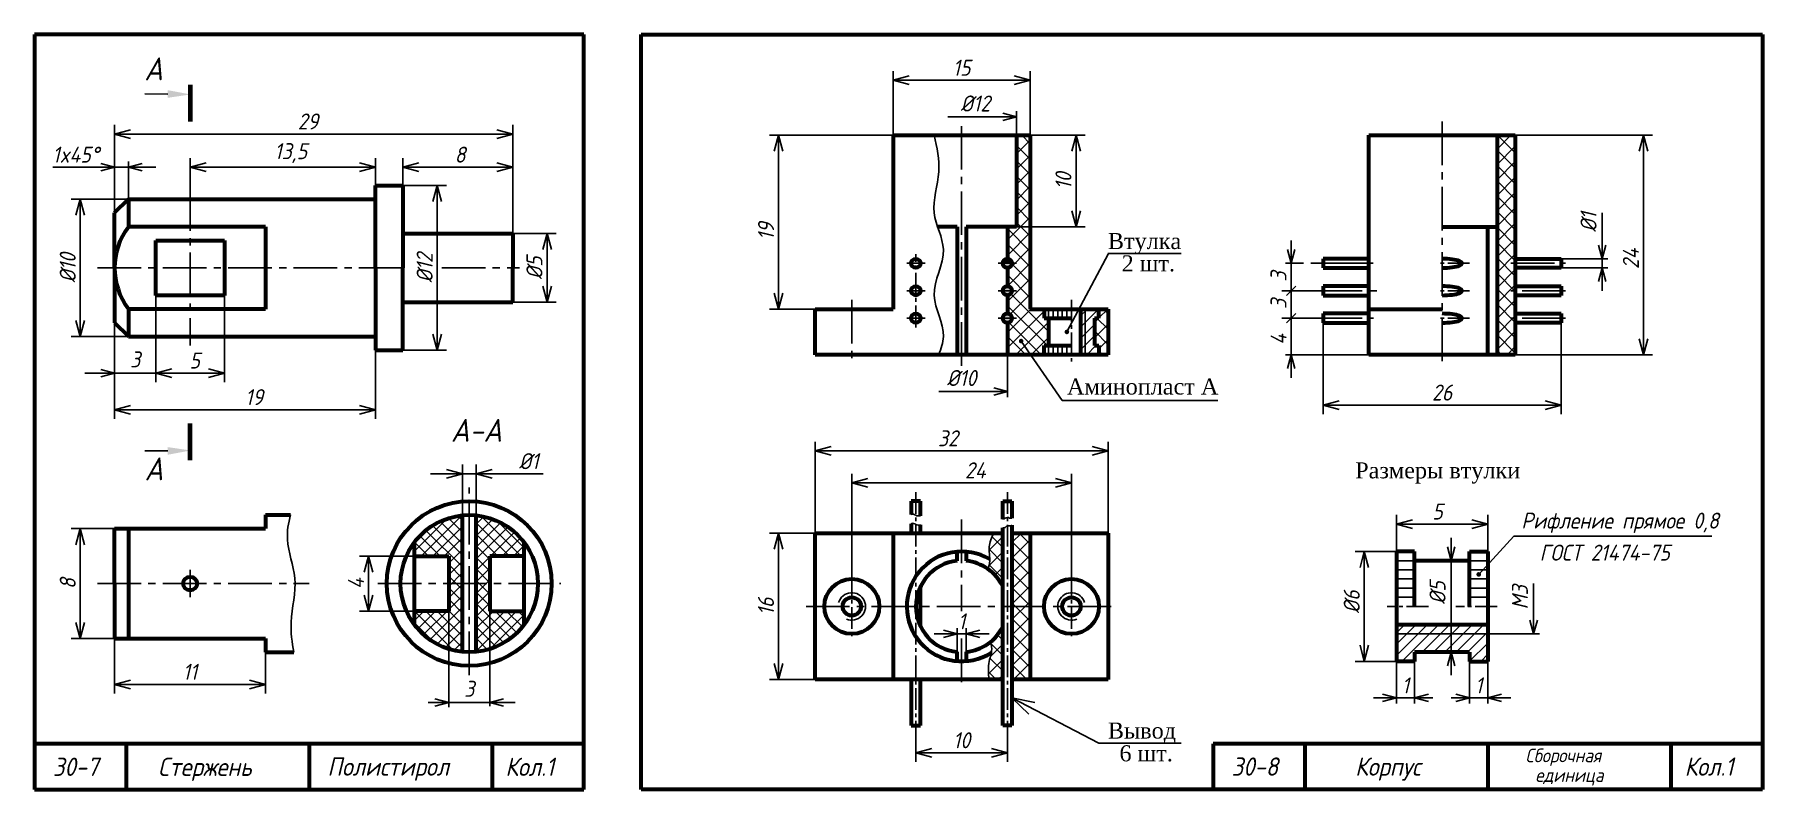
# Model space of a CAD drawing. Header units: millimetres. Extents: x -255 to 513, y 132 to 472.
# Drawn here: x 135 to 512.6, y 307 to 472 of the extents above; entities that cross this region are included whole.
import ezdxf

# ---------------------------------------------------------------- set-up
doc = ezdxf.new("R2010")
doc.units = ezdxf.units.MM
doc.header["$LTSCALE"] = 0.5
doc.linetypes.add('CENTER2', pattern=[28.575, 19.05, -3.175, 3.175, -3.175])
doc.layers.get('Defpoints').update_dxf_attribs({"color": 5})
doc.styles.get("Standard").update_dxf_attribs({"font": 'isocpeui.ttf', "width": 0.9})
doc.styles.add('стиль1', font='TIMES.TTF')
doc.dimstyles.new('Standart 1', dxfattribs={"dimtxt": 3.5, "dimasz": 3.5, "dimexe": 2, "dimexo": 0, "dimgap": 1, "dimtad": 1, "dimtoh": 1, "dimdec": 0, "dimtxsty": 'Standard', "dimblk": 'OPEN30', "dimcen": 2.5, "dimadec": 0, "dimazin": 0, "dimtfac": 1, "dimtdec": 0, "dimtmove": 0, "dimatfit": 3, "dimldrblk": 'DOTSMALL', "dimfxl": 0, "dimarcsym": 0})
pattern_1 = [(45, (237.6025, 287), (-1.234785, 1.234785), [])]

# ---------------------------------------------------------------- blocks, each defined once
blk = doc.blocks.new('_Open30')
at = {"color": 0, "linetype": 'ByBlock', "lineweight": -2}
for p, q in [((-1, 0.27), (0, 0)), ((0, 0), (-1, -0.27)), ((0, 0), (-1, 0))]:
    blk.add_line(p, q, dxfattribs=at)
blk = doc.blocks.new('*D63')
at = {"color": 0, "lineweight": -2}
for p, q in [((432.6, 359), (423.6, 359)), ((425.6, 355.5), (425.6, 338.5)), ((432.6, 335), (423.6, 335))]:
    blk.add_line(p, q, dxfattribs=at)
at = {"layer": 'Defpoints', "color": 0}
for p in [(432.6, 359), (425.6, 335), (432.6, 335)]:
    blk.add_point(p, dxfattribs=at)
at = {"color": 0, "lineweight": -2, "xscale": 3.5, "yscale": 3.5, "zscale": 3.5}
for p, rotation in [((425.6, 359), 90), ((425.6, 335), 270)]:
    blk.add_blockref('_Open30', p, dxfattribs=dict(at, rotation=rotation))
at = {"color": 0, "lineweight": -3, "insert": (422.85, 348), "char_height": 3.5, "attachment_point": 5, "rotation": 90}
blk.add_mtext('%%c6', dxfattribs=at)
blk = doc.blocks.new('_DotSmall')
at = {"color": 0, "linetype": 'ByBlock', "const_width": 0.5}
blk.add_lwpolyline([(-0.0625, 0, 1), (0.0625, 0, 1)], format="xyb", close=True, dxfattribs=at)
blk = doc.blocks.new('*D64')
at = {"color": 0, "lineweight": -2}
for p, q in [((432.6, 359), (432.6, 367)), ((452.6, 359), (452.6, 367)), ((436.1, 365), (449.1, 365))]:
    blk.add_line(p, q, dxfattribs=at)
at = {"layer": 'Defpoints', "color": 0}
for p in [(452.6, 365), (432.6, 359), (452.6, 359)]:
    blk.add_point(p, dxfattribs=at)
at = {"color": 0, "lineweight": -2, "xscale": 3.5, "yscale": 3.5, "zscale": 3.5, "rotation": 180}
blk.add_blockref('_Open30', (432.6, 365), dxfattribs=at)
at = {"color": 0, "lineweight": -2, "xscale": 3.5, "yscale": 3.5, "zscale": 3.5}
blk.add_blockref('_Open30', (452.6, 365), dxfattribs=at)
at = {"color": 0, "lineweight": -3, "insert": (441.6, 367.75), "char_height": 3.5, "attachment_point": 5}
blk.add_mtext('5', dxfattribs=at)
blk = doc.blocks.new('*D65')
at = {"color": 0, "lineweight": -2}
for p, q in [((327.6, 319), (327.6, 313)), ((347.6, 319), (347.6, 313)), ((331.1, 315), (344.1, 315))]:
    blk.add_line(p, q, dxfattribs=at)
at = {"layer": 'Defpoints', "color": 0}
for p in [(327.6, 319), (347.6, 319), (347.6, 315)]:
    blk.add_point(p, dxfattribs=at)
at = {"color": 0, "lineweight": -2, "xscale": 3.5, "yscale": 3.5, "zscale": 3.5, "rotation": 180}
blk.add_blockref('_Open30', (327.6, 315), dxfattribs=at)
at = {"color": 0, "lineweight": -2, "xscale": 3.5, "yscale": 3.5, "zscale": 3.5}
blk.add_blockref('_Open30', (347.6, 315), dxfattribs=at)
at = {"color": 0, "lineweight": -3, "insert": (337.6, 317.75), "char_height": 3.5, "attachment_point": 5}
blk.add_mtext('10', dxfattribs=at)
blk = doc.blocks.new('*D66')
at = {"color": 0, "lineweight": -2}
for p, q in [((305.6, 363), (295.6, 363)), ((297.6, 334.5), (297.6, 359.5)), ((305.6, 331), (295.6, 331))]:
    blk.add_line(p, q, dxfattribs=at)
at = {"layer": 'Defpoints', "color": 0}
for p in [(297.6, 363), (305.6, 363), (305.6, 331)]:
    blk.add_point(p, dxfattribs=at)
at = {"color": 0, "lineweight": -2, "xscale": 3.5, "yscale": 3.5, "zscale": 3.5}
for p, rotation in [((297.6, 363), 90), ((297.6, 331), 270)]:
    blk.add_blockref('_Open30', p, dxfattribs=dict(at, rotation=rotation))
at = {"color": 0, "lineweight": -3, "insert": (294.85, 347), "char_height": 3.5, "attachment_point": 5, "rotation": 90}
blk.add_mtext('16', dxfattribs=at)
blk = doc.blocks.new('*D67')
at = {"color": 0, "lineweight": -2}
for p, q in [((305.6, 363), (305.6, 383)), ((369.6, 363), (369.6, 383)), ((309.1, 381), (366.1, 381))]:
    blk.add_line(p, q, dxfattribs=at)
at = {"layer": 'Defpoints', "color": 0}
for p in [(369.6, 381), (305.6, 363), (369.6, 363)]:
    blk.add_point(p, dxfattribs=at)
at = {"color": 0, "lineweight": -2, "xscale": 3.5, "yscale": 3.5, "zscale": 3.5, "rotation": 180}
blk.add_blockref('_Open30', (305.6, 381), dxfattribs=at)
at = {"color": 0, "lineweight": -2, "xscale": 3.5, "yscale": 3.5, "zscale": 3.5}
blk.add_blockref('_Open30', (369.6, 381), dxfattribs=at)
at = {"color": 0, "lineweight": -3, "insert": (334.6, 383.75), "char_height": 3.5, "attachment_point": 5}
blk.add_mtext('32', dxfattribs=at)
blk = doc.blocks.new('*D68')
at = {"color": 0, "lineweight": -2}
for p, q in [((313.6, 354), (313.6, 376)), ((317.1, 374), (358.1, 374)), ((361.6, 354), (361.6, 376))]:
    blk.add_line(p, q, dxfattribs=at)
at = {"layer": 'Defpoints', "color": 0}
for p in [(361.6, 374), (313.6, 354), (361.6, 354)]:
    blk.add_point(p, dxfattribs=at)
at = {"color": 0, "lineweight": -2, "xscale": 3.5, "yscale": 3.5, "zscale": 3.5, "rotation": 180}
blk.add_blockref('_Open30', (313.6, 374), dxfattribs=at)
at = {"color": 0, "lineweight": -2, "xscale": 3.5, "yscale": 3.5, "zscale": 3.5}
blk.add_blockref('_Open30', (361.6, 374), dxfattribs=at)
at = {"color": 0, "lineweight": -3, "insert": (340.6, 376.75), "char_height": 3.5, "attachment_point": 5}
blk.add_mtext('24', dxfattribs=at)
blk = doc.blocks.new('*D69')
at = {"color": 0, "lineweight": -2}
for p, q in [((322.6, 450), (322.6, 464)), ((326.1, 462), (349.1, 462)), ((352.6, 450), (352.6, 464))]:
    blk.add_line(p, q, dxfattribs=at)
at = {"layer": 'Defpoints', "color": 0}
for p in [(352.6, 462), (322.6, 450), (352.6, 450)]:
    blk.add_point(p, dxfattribs=at)
at = {"color": 0, "lineweight": -2, "xscale": 3.5, "yscale": 3.5, "zscale": 3.5, "rotation": 180}
blk.add_blockref('_Open30', (322.6, 462), dxfattribs=at)
at = {"color": 0, "lineweight": -2, "xscale": 3.5, "yscale": 3.5, "zscale": 3.5}
blk.add_blockref('_Open30', (352.6, 462), dxfattribs=at)
at = {"color": 0, "lineweight": -3, "insert": (337.6, 464.75), "char_height": 3.5, "attachment_point": 5}
blk.add_mtext('15', dxfattribs=at)
blk = doc.blocks.new('*D70')
at = {"color": 0, "lineweight": -2}
for p, q in [((458.6, 450), (488.6, 450)), ((486.6, 405.5), (486.6, 446.5)), ((458.6, 402), (488.6, 402))]:
    blk.add_line(p, q, dxfattribs=at)
at = {"layer": 'Defpoints', "color": 0}
for p in [(458.6, 450), (486.6, 450), (458.6, 402)]:
    blk.add_point(p, dxfattribs=at)
at = {"color": 0, "lineweight": -2, "xscale": 3.5, "yscale": 3.5, "zscale": 3.5}
for p, rotation in [((486.6, 450), 90), ((486.6, 402), 270)]:
    blk.add_blockref('_Open30', p, dxfattribs=dict(at, rotation=rotation))
at = {"color": 0, "lineweight": -3, "insert": (483.85, 423), "char_height": 3.5, "attachment_point": 5, "rotation": 90}
blk.add_mtext('24', dxfattribs=at)
blk = doc.blocks.new('*D71')
at = {"color": 0, "lineweight": -2}
for p, q in [((416.6, 409), (416.6, 389)), ((468.6, 409), (468.6, 389)), ((420.1, 391), (465.1, 391))]:
    blk.add_line(p, q, dxfattribs=at)
at = {"layer": 'Defpoints', "color": 0}
for p in [(416.6, 409), (468.6, 409), (468.6, 391)]:
    blk.add_point(p, dxfattribs=at)
at = {"color": 0, "lineweight": -2, "xscale": 3.5, "yscale": 3.5, "zscale": 3.5, "rotation": 180}
blk.add_blockref('_Open30', (416.6, 391), dxfattribs=at)
at = {"color": 0, "lineweight": -2, "xscale": 3.5, "yscale": 3.5, "zscale": 3.5}
blk.add_blockref('_Open30', (468.6, 391), dxfattribs=at)
at = {"color": 0, "lineweight": -3, "insert": (442.6, 393.75), "char_height": 3.5, "attachment_point": 5}
blk.add_mtext('26', dxfattribs=at)
blk = doc.blocks.new('*D72')
at = {"color": 0, "lineweight": -2}
for p, q in [((352.6, 450), (364.6, 450)), ((362.6, 433.5), (362.6, 446.5)), ((349.6, 430), (364.6, 430))]:
    blk.add_line(p, q, dxfattribs=at)
at = {"layer": 'Defpoints', "color": 0}
for p in [(352.6, 450), (362.6, 450), (349.6, 430)]:
    blk.add_point(p, dxfattribs=at)
at = {"color": 0, "lineweight": -2, "xscale": 3.5, "yscale": 3.5, "zscale": 3.5}
for p, rotation in [((362.6, 450), 90), ((362.6, 430), 270)]:
    blk.add_blockref('_Open30', p, dxfattribs=dict(at, rotation=rotation))
at = {"color": 0, "lineweight": -3, "insert": (359.85, 440), "char_height": 3.5, "attachment_point": 5, "rotation": 90}
blk.add_mtext('10', dxfattribs=at)
blk = doc.blocks.new('*D73')
at = {"color": 0, "lineweight": -2}
for p, q in [((322.6, 450), (295.6, 450)), ((297.6, 415.5), (297.6, 446.5)), ((305.6, 412), (295.6, 412))]:
    blk.add_line(p, q, dxfattribs=at)
at = {"layer": 'Defpoints', "color": 0}
for p in [(297.6, 450), (322.6, 450), (305.6, 412)]:
    blk.add_point(p, dxfattribs=at)
at = {"color": 0, "lineweight": -2, "xscale": 3.5, "yscale": 3.5, "zscale": 3.5}
for p, rotation in [((297.6, 450), 90), ((297.6, 412), 270)]:
    blk.add_blockref('_Open30', p, dxfattribs=dict(at, rotation=rotation))
at = {"color": 0, "lineweight": -3, "insert": (294.85, 429), "char_height": 3.5, "attachment_point": 5, "rotation": 90}
blk.add_mtext('19', dxfattribs=at)
blk = doc.blocks.new('*D74')
at = {"color": 0, "lineweight": -2}
for p, q in [((152.5, 444.25), (152.5, 452.25)), ((156, 450.25), (236, 450.25)), ((239.5, 428.5), (239.5, 452.25))]:
    blk.add_line(p, q, dxfattribs=at)
at = {"layer": 'Defpoints', "color": 0}
for p in [(239.5, 450.25), (152.5, 444.25), (239.5, 428.5)]:
    blk.add_point(p, dxfattribs=at)
at = {"color": 0, "lineweight": -2, "xscale": 3.5, "yscale": 3.5, "zscale": 3.5, "rotation": 180}
blk.add_blockref('_Open30', (152.5, 450.25), dxfattribs=at)
at = {"color": 0, "lineweight": -2, "xscale": 3.5, "yscale": 3.5, "zscale": 3.5}
blk.add_blockref('_Open30', (239.5, 450.25), dxfattribs=at)
at = {"color": 0, "lineweight": -3, "insert": (194.76, 453), "char_height": 3.5, "attachment_point": 5}
blk.add_mtext('29', dxfattribs=at)
blk = doc.blocks.new('*D75')
at = {"color": 0, "lineweight": -2}
for p, q in [((215.5, 439), (215.5, 445)), ((219, 443), (236, 443)), ((239.5, 428.5), (239.5, 445))]:
    blk.add_line(p, q, dxfattribs=at)
at = {"layer": 'Defpoints', "color": 0}
for p in [(239.5, 443), (215.5, 439), (239.5, 428.5)]:
    blk.add_point(p, dxfattribs=at)
at = {"color": 0, "lineweight": -2, "xscale": 3.5, "yscale": 3.5, "zscale": 3.5, "rotation": 180}
blk.add_blockref('_Open30', (215.5, 443), dxfattribs=at)
at = {"color": 0, "lineweight": -2, "xscale": 3.5, "yscale": 3.5, "zscale": 3.5}
blk.add_blockref('_Open30', (239.5, 443), dxfattribs=at)
at = {"color": 0, "lineweight": -3, "insert": (228, 445.75), "char_height": 3.5, "attachment_point": 5}
blk.add_mtext('8', dxfattribs=at)
blk = doc.blocks.new('*D76')
at = {"color": 0, "lineweight": -2}
for p, q in [((169, 438.625), (169, 445)), ((172.5, 443), (206, 443)), ((209.5, 439), (209.5, 445))]:
    blk.add_line(p, q, dxfattribs=at)
at = {"layer": 'Defpoints', "color": 0}
for p in [(209.5, 443), (169, 438.625), (209.5, 439)]:
    blk.add_point(p, dxfattribs=at)
at = {"color": 0, "lineweight": -2, "xscale": 3.5, "yscale": 3.5, "zscale": 3.5, "rotation": 180}
blk.add_blockref('_Open30', (169, 443), dxfattribs=at)
at = {"color": 0, "lineweight": -2, "xscale": 3.5, "yscale": 3.5, "zscale": 3.5}
blk.add_blockref('_Open30', (209.5, 443), dxfattribs=at)
at = {"color": 0, "lineweight": -3, "insert": (191, 446.1), "char_height": 3.5, "attachment_point": 5}
blk.add_mtext('13,5', dxfattribs=at)
blk = doc.blocks.new('*D77')
at = {"color": 0, "lineweight": -2}
for p, q in [((152.5, 409), (152.5, 388)), ((209.5, 403), (209.5, 388)), ((156, 390), (206, 390))]:
    blk.add_line(p, q, dxfattribs=at)
at = {"layer": 'Defpoints', "color": 0}
for p in [(152.5, 409), (209.5, 403), (209.5, 390)]:
    blk.add_point(p, dxfattribs=at)
at = {"color": 0, "lineweight": -2, "xscale": 3.5, "yscale": 3.5, "zscale": 3.5, "rotation": 180}
blk.add_blockref('_Open30', (152.5, 390), dxfattribs=at)
at = {"color": 0, "lineweight": -2, "xscale": 3.5, "yscale": 3.5, "zscale": 3.5}
blk.add_blockref('_Open30', (209.5, 390), dxfattribs=at)
at = {"color": 0, "lineweight": -3, "insert": (183, 392.75), "char_height": 3.5, "attachment_point": 5}
blk.add_mtext('19', dxfattribs=at)
blk = doc.blocks.new('*D78')
at = {"color": 0, "lineweight": -2}
for p, q in [((176.5, 415), (176.5, 396)), ((161.5, 399), (161.5, 396)), ((165, 398), (173, 398))]:
    blk.add_line(p, q, dxfattribs=at)
at = {"layer": 'Defpoints', "color": 0}
for p in [(176.5, 415), (161.5, 399), (176.5, 398)]:
    blk.add_point(p, dxfattribs=at)
at = {"color": 0, "lineweight": -2, "xscale": 3.5, "yscale": 3.5, "zscale": 3.5, "rotation": 180}
blk.add_blockref('_Open30', (161.5, 398), dxfattribs=at)
at = {"color": 0, "lineweight": -2, "xscale": 3.5, "yscale": 3.5, "zscale": 3.5}
blk.add_blockref('_Open30', (176.5, 398), dxfattribs=at)
at = {"color": 0, "lineweight": -3, "insert": (170, 400.75), "char_height": 3.5, "attachment_point": 5}
blk.add_mtext('5', dxfattribs=at)
blk = doc.blocks.new('*D79')
at = {"color": 0, "lineweight": -2}
for p, q in [((155.5, 436), (143, 436)), ((145, 432.5), (145, 409.5)), ((155.5, 406), (143, 406))]:
    blk.add_line(p, q, dxfattribs=at)
at = {"layer": 'Defpoints', "color": 0}
for p in [(155.5, 436), (145, 406), (155.5, 406)]:
    blk.add_point(p, dxfattribs=at)
at = {"color": 0, "lineweight": -2, "xscale": 3.5, "yscale": 3.5, "zscale": 3.5}
for p, rotation in [((145, 436), 90), ((145, 406), 270)]:
    blk.add_blockref('_Open30', p, dxfattribs=dict(at, rotation=rotation))
at = {"color": 0, "lineweight": -3, "insert": (142.25, 421), "char_height": 3.5, "attachment_point": 5, "rotation": 90}
blk.add_mtext('%%c10', dxfattribs=at)
blk = doc.blocks.new('*D80')
at = {"color": 0, "lineweight": -2}
for p, q in [((239.5, 428.5), (249, 428.5)), ((247, 417), (247, 425)), ((239.5, 413.5), (249, 413.5))]:
    blk.add_line(p, q, dxfattribs=at)
at = {"layer": 'Defpoints', "color": 0}
for p in [(239.5, 428.5), (247, 428.5), (239.5, 413.5)]:
    blk.add_point(p, dxfattribs=at)
at = {"color": 0, "lineweight": -2, "xscale": 3.5, "yscale": 3.5, "zscale": 3.5}
for p, rotation in [((247, 428.5), 90), ((247, 413.5), 270)]:
    blk.add_blockref('_Open30', p, dxfattribs=dict(at, rotation=rotation))
at = {"color": 0, "lineweight": -3, "insert": (244.25, 421), "char_height": 3.5, "attachment_point": 5, "rotation": 90}
blk.add_mtext('%%c5', dxfattribs=at)
blk = doc.blocks.new('*D81')
at = {"color": 0, "lineweight": -2}
for p, q in [((228.5, 367), (228.5, 378)), ((231.5, 367), (231.5, 378)), ((225, 376), (221.5, 376)), ((228.5, 376), (231.5, 376)), ((235, 376), (246.12, 376))]:
    blk.add_line(p, q, dxfattribs=at)
at = {"layer": 'Defpoints', "color": 0}
for p in [(231.5, 376), (228.5, 367), (231.5, 367)]:
    blk.add_point(p, dxfattribs=at)
at = {"color": 0, "lineweight": -2, "xscale": 3.5, "yscale": 3.5, "zscale": 3.5}
blk.add_blockref('_Open30', (228.5, 376), dxfattribs=at)
at = {"color": 0, "lineweight": -2, "xscale": 3.5, "yscale": 3.5, "zscale": 3.5, "rotation": 180}
blk.add_blockref('_Open30', (231.5, 376), dxfattribs=at)
at = {"color": 0, "lineweight": -3, "insert": (243, 378.75), "char_height": 3.5, "attachment_point": 5}
blk.add_mtext('%%c1', dxfattribs=at)
blk = doc.blocks.new('*D82')
at = {"color": 0, "lineweight": -2}
for p, q in [((218, 358), (206, 358)), ((208, 349.45), (208, 354.5)), ((218, 345.95), (206, 345.95))]:
    blk.add_line(p, q, dxfattribs=at)
at = {"layer": 'Defpoints', "color": 0}
for p in [(208, 358), (218, 358), (218, 345.95)]:
    blk.add_point(p, dxfattribs=at)
at = {"color": 0, "lineweight": -2, "xscale": 3.5, "yscale": 3.5, "zscale": 3.5}
for p, rotation in [((208, 358), 90), ((208, 345.95), 270)]:
    blk.add_blockref('_Open30', p, dxfattribs=dict(at, rotation=rotation))
at = {"color": 0, "lineweight": -3, "insert": (205.25, 352), "char_height": 3.5, "attachment_point": 5, "rotation": 90}
blk.add_mtext('4', dxfattribs=at)
blk = doc.blocks.new('*D83')
at = {"color": 0, "lineweight": -2}
for p, q in [((215.5, 439), (225, 439)), ((223, 435.5), (223, 406.5)), ((215.5, 403), (225, 403))]:
    blk.add_line(p, q, dxfattribs=at)
at = {"layer": 'Defpoints', "color": 0}
for p in [(215.5, 439), (215.5, 403), (223, 403)]:
    blk.add_point(p, dxfattribs=at)
at = {"color": 0, "lineweight": -2, "xscale": 3.5, "yscale": 3.5, "zscale": 3.5}
for p, rotation in [((223, 439), 90), ((223, 403), 270)]:
    blk.add_blockref('_Open30', p, dxfattribs=dict(at, rotation=rotation))
at = {"color": 0, "lineweight": -3, "insert": (220.25, 421), "char_height": 3.5, "attachment_point": 5, "rotation": 90}
blk.add_mtext('%%c12', dxfattribs=at)
blk = doc.blocks.new('*D84')
at = {"color": 0, "lineweight": -2}
for p, q in [((152.5, 364), (143, 364)), ((145, 360.5), (145, 343.5)), ((152.5, 340), (143, 340))]:
    blk.add_line(p, q, dxfattribs=at)
at = {"layer": 'Defpoints', "color": 0}
for p in [(152.5, 364), (145, 340), (152.5, 340)]:
    blk.add_point(p, dxfattribs=at)
at = {"color": 0, "lineweight": -2, "xscale": 3.5, "yscale": 3.5, "zscale": 3.5}
for p, rotation in [((145, 364), 90), ((145, 340), 270)]:
    blk.add_blockref('_Open30', p, dxfattribs=dict(at, rotation=rotation))
at = {"color": 0, "lineweight": -3, "insert": (142.25, 352), "char_height": 3.5, "attachment_point": 5, "rotation": 90}
blk.add_mtext('8', dxfattribs=at)
blk = doc.blocks.new('*D85')
at = {"color": 0, "lineweight": -2}
for p, q in [((152.5, 340), (152.5, 327.97)), ((185.5, 337), (185.5, 327.97)), ((156, 329.97), (182, 329.97))]:
    blk.add_line(p, q, dxfattribs=at)
at = {"layer": 'Defpoints', "color": 0}
for p in [(152.5, 340), (185.5, 337), (185.5, 329.97)]:
    blk.add_point(p, dxfattribs=at)
at = {"color": 0, "lineweight": -2, "xscale": 3.5, "yscale": 3.5, "zscale": 3.5, "rotation": 180}
blk.add_blockref('_Open30', (152.5, 329.97), dxfattribs=at)
at = {"color": 0, "lineweight": -2, "xscale": 3.5, "yscale": 3.5, "zscale": 3.5}
blk.add_blockref('_Open30', (185.5, 329.97), dxfattribs=at)
at = {"color": 0, "lineweight": -3, "insert": (168.96, 332.72), "char_height": 3.5, "attachment_point": 5}
blk.add_mtext('11', dxfattribs=at)

msp = doc.modelspace()

# ---------------------------------------------------------------- hatches: boundary and pattern name
at = {"lineweight": -3}
h = msp.add_hatch(dxfattribs=at)
h.set_pattern_fill('ANSI37', scale=0.75, style=0)
h.set_pattern_definition([(45, (227.6025, 297), (-1.683798, 1.683798), []), (135, (227.6025, 297), (-1.683798, -1.683798), [])])
h.paths.add_polyline_path([(352.6, 450), (349.6, 450), (349.6, 430), (347.6, 430), (347.6, 423, -0.414214), (348.6, 422, -0.414214), (347.6, 421), (347.6, 417, -0.414214), (348.6, 416, -0.414214), (347.6, 415), (347.6, 411, -0.414214), (348.6, 410, -0.414214), (347.6, 409), (347.6, 402), (355.6, 402), (355.6, 404), (356.6, 404), (356.6, 410), (355.6, 410), (355.6, 412), (352.6, 412)])
h.paths.add_polyline_path([(366.6, 404), (367.6, 404), (367.6, 402), (369.6, 402), (369.6, 412), (367.6, 412), (367.6, 410), (366.6, 410)])
h = msp.add_hatch(dxfattribs=at)
h.set_pattern_fill('ANSI37', scale=0.75, style=0)
h.set_pattern_definition([(45, (267.6025, 297), (-1.683798, 1.683798), []), (135, (267.6025, 297), (-1.683798, -1.683798), [])])
h.paths.add_polyline_path([(458.6, 450), (454.6, 450), (454.6, 402), (458.6, 402)])
msp.add_hatch(color=7).paths.add_polyline_path([(346.6, 422), (348.6, 422, 1)])
h = msp.add_hatch(color=7)
h.paths.add_polyline_path([(348.6, 416, 1), (346.6, 416)])
h.paths.add_polyline_path([(348.6, 416), (346.6, 416, 1)])
h.paths.add_polyline_path([(348.6, 422), (346.6, 422, 1)])
h.paths.add_polyline_path([(348.6, 410), (346.6, 410, 1)])
h.paths.add_polyline_path([(346.6, 410), (348.6, 410, 1)])
h = msp.add_hatch(dxfattribs=at)
h.set_pattern_fill('ANSI31', scale=0.55, style=0)
h.set_pattern_definition(pattern_1)
h.paths.add_polyline_path([(363.6, 402), (364.6, 402), (364.6, 412), (363.6, 412)])
h.paths.add_polyline_path([(364.6, 402), (367.6, 402), (367.6, 404), (366.6, 404), (366.6, 410), (367.6, 410), (367.6, 412), (364.6, 412)])
h = msp.add_hatch(dxfattribs=at)
h.set_pattern_fill('ANSI37', scale=0.5625, style=0)
h.set_pattern_definition([(45, (68.75, 303.25), (-1.262849, 1.262849), []), (135, (68.75, 303.25), (-1.262849, -1.262849), [])])
h.paths.add_polyline_path([(218, 361), (218, 358), (225.5, 358), (225.5, 352), (228.5, 352), (228.5, 366.92, 0.20978)])
h.paths.add_polyline_path([(231.5, 352), (234.5, 352), (234.5, 358), (242, 358), (242, 361, 0.20978), (231.5, 366.92)])
h.paths.add_polyline_path([(231.5, 337.08, 0.20978), (242, 343), (242, 346), (234.5, 346), (234.5, 352), (231.5, 352)])
h.paths.add_polyline_path([(228.5, 337.08), (228.5, 352), (225.5, 352), (225.5, 346), (218, 346), (218, 343, 0.20978)])
h = msp.add_hatch(dxfattribs=at)
h.set_pattern_fill('ANSI37', scale=0.75, style=0)
h.set_pattern_definition([(45, (237.6025, 287), (-1.6838, 1.6838), []), (135, (237.6025, 287), (-1.6838, -1.6838), [])])
edge = h.paths.add_edge_path()
edge.add_spline(control_points=[(344.6, 363), (344.15, 362.03), (343.11, 359.82), (344.09, 356.88), (343.4, 355.49), (343.25, 355.25)], knot_values=[0, 0, 0, 0, 3.162278, 7.162278, 8.028421, 8.028421, 8.028421, 8.028421], degree=3, periodic=0)
edge.add_arc((337.6, 347), 10, 25.8419, 55.6127, ccw=False)
edge.add_line((346.6, 351.36), (346.6, 363))
edge.add_line((346.6, 363), (344.6, 363))
h.paths.add_polyline_path([(348.6, 347), (352.6, 347), (352.6, 363), (348.6, 363)])
edge = h.paths.add_edge_path()
edge.add_spline(control_points=[(343.95, 339.27), (344, 338.85), (344.43, 337.2), (343.21, 334.81), (343.46, 332.36), (343.6, 331)], knot_values=[25.622584, 25.622584, 25.622584, 25.622584, 26.435638, 29.597916, 33.597916, 33.597916, 33.597916, 33.597916], degree=3, periodic=0)
edge.add_line((343.6, 331), (346.6, 331))
edge.add_line((346.6, 331), (346.6, 342.64))
edge.add_arc((337.6, 347), 10, 309.3736, 334.1581, ccw=False)
h.paths.add_polyline_path([(348.6, 331), (352.6, 331), (352.6, 347), (348.6, 347)])
h = msp.add_hatch(dxfattribs=at)
h.set_pattern_fill('ANSI31', scale=0.55, style=0)
h.set_pattern_definition(pattern_1)
h.paths.add_polyline_path([(452.6, 341), (452.6, 343), (444.6, 343), (444.6, 341)])
h.paths.add_polyline_path([(444.6, 341), (444.6, 343), (432.6, 343), (432.6, 341)])
h.paths.add_polyline_path([(444.6, 337), (444.6, 341), (432.6, 341), (432.6, 335), (436.6, 335), (436.6, 337)])
h.paths.add_polyline_path([(448.6, 337), (448.6, 335), (452.6, 335), (452.6, 341), (444.6, 341), (444.6, 337)])

# ---------------------------------------------------------------- linework, layer by layer
at = {"color": 7, "lineweight": 60}
for p, q in [((255, 472), (135, 472)), ((135, 472), (135, 307)), ((255, 307), (255, 472)), ((267.6, 307), (267.6, 472)), ((267.6, 472), (512.6, 472)), ((512.6, 472), (512.6, 307)), ((322.6, 450), (352.6, 450)), ((322.6, 450), (322.6, 412)), ((349.6, 450), (349.6, 430)), ((352.6, 450), (352.6, 412)), ((426.6, 450), (458.6, 450)), ((426.6, 402), (426.6, 450)), ((454.6, 450), (454.6, 402)), ((458.6, 450), (458.6, 402)), ((209.5, 421), (209.5, 439)), ((209.5, 439), (215.5, 439)), ((215.5, 439), (215.5, 421)), ((152.5, 433), (155.5, 436)), ((155.5, 436), (209.5, 436)), ((155.5, 436), (155.5, 430)), ((152.5, 421), (152.5, 433)), ((185.5, 430), (155.5, 430)), ((161.5, 427), (176.5, 427)), ((161.5, 415), (161.5, 427)), ((176.5, 427), (176.5, 415)), ((185.5, 430), (185.5, 412)), ((215.5, 428.5), (239.5, 428.5)), ((239.5, 428.5), (239.5, 421)), ((336.6, 430), (332.35, 430)), ((336.6, 430), (336.6, 402)), ((338.6, 430), (338.6, 402)), ((349.6, 430), (338.6, 430)), ((347.6, 430), (347.6, 423)), ((442.6, 430), (454.6, 430)), ((452.55, 430), (452.55, 402)), ((426.6, 423), (416.6, 423)), ((416.6, 423), (416.6, 421)), ((458.6, 423), (468.6, 423)), ((468.6, 423), (468.6, 421)), ((152.5, 421), (152.5, 409)), ((209.5, 421), (209.5, 403)), ((215.5, 403), (215.5, 421)), ((239.5, 413.5), (239.5, 421)), ((347.6, 421), (347.6, 417)), ((416.6, 421), (426.6, 421)), ((468.6, 421), (458.6, 421)), ((426.6, 417), (416.6, 417)), ((416.6, 417), (416.6, 415)), ((458.6, 417), (468.6, 417)), ((468.6, 417), (468.6, 415)), ((185.5, 412), (155.5, 412)), ((155.5, 412), (155.5, 406)), ((176.5, 415), (161.5, 415)), ((215.5, 413.5), (239.5, 413.5)), ((305.6, 402), (305.6, 412)), ((305.6, 412), (322.6, 412)), ((347.6, 415), (347.6, 411)), ((352.6, 412), (369.6, 412)), ((355.6, 412), (355.6, 410)), ((363.6, 412), (363.6, 402)), ((367.6, 410), (367.6, 412)), ((369.6, 412), (369.6, 402)), ((416.6, 415), (426.6, 415)), ((426.6, 412), (442.6, 412)), ((468.6, 415), (458.6, 415)), ((152.5, 409), (155.5, 406)), ((347.6, 409), (347.6, 402)), ((355.6, 410), (361.6, 410)), ((356.6, 410), (356.6, 404)), ((366.6, 410), (366.6, 404)), ((366.6, 410), (367.6, 410)), ((426.6, 411), (416.6, 411)), ((416.6, 411), (416.6, 409)), ((416.6, 409), (426.6, 409)), ((458.6, 411), (468.6, 411)), ((468.6, 409), (458.6, 409)), ((468.6, 411), (468.6, 409)), ((155.5, 406), (209.5, 406)), ((209.5, 403), (215.5, 403)), ((369.6, 402), (305.6, 402)), ((355.6, 402), (355.6, 404)), ((355.6, 404), (361.6, 404)), ((366.6, 404), (367.6, 404)), ((367.6, 404), (367.6, 402)), ((458.6, 402), (426.6, 402)), ((185.5, 367), (190.92, 367)), ((185.5, 367), (185.5, 364)), ((228.5, 337), (228.5, 367)), ((231.5, 337), (231.5, 367)), ((328.6, 370), (326.6, 370)), ((326.6, 370), (326.6, 367.06)), ((328.6, 366.84), (328.6, 370)), ((346.6, 370), (348.6, 370)), ((346.6, 366.1), (346.6, 370)), ((348.6, 370), (348.6, 366.29)), ((152.5, 352), (152.5, 364)), ((152.5, 364), (185.5, 364)), ((155.5, 364), (155.5, 340)), ((305.6, 331), (305.6, 363)), ((305.6, 363), (346.6, 363)), ((322.6, 363), (322.6, 331)), ((326.6, 365.06), (326.6, 363)), ((328.6, 363), (328.6, 364.84)), ((346.6, 347), (346.6, 364.21)), ((348.6, 364.74), (348.6, 347)), ((348.6, 363), (369.6, 363)), ((352.6, 363), (352.6, 331)), ((369.6, 363), (369.6, 331)), ((218, 343), (218, 361)), ((242, 343), (242, 361)), ((336.6, 356.95), (336.6, 358.96)), ((338.6, 358.96), (338.6, 356.95)), ((432.6, 359), (432.6, 335)), ((436.6, 359), (432.6, 359)), ((436.6, 347), (436.6, 359)), ((448.6, 359), (452.6, 359)), ((448.6, 347), (448.6, 359)), ((452.6, 359), (452.6, 335)), ((218, 358), (225.5, 358)), ((225.5, 358), (225.5, 346)), ((234.5, 358), (234.5, 346)), ((242, 358), (234.5, 358)), ((448.6, 357), (436.6, 357)), ((152.5, 352), (152.5, 340)), ((328.6, 342.64), (328.6, 351.36)), ((225.5, 346), (218, 346)), ((234.5, 346), (242, 346)), ((346.6, 321), (346.6, 347)), ((348.6, 347), (348.6, 321)), ((152.5, 340), (185.5, 340)), ((185.5, 340), (185.5, 337)), ((452.6, 343), (432.6, 343)), ((185.5, 337), (191.69, 337)), ((336.6, 335.04), (336.6, 337.05)), ((338.6, 337.05), (338.6, 335.04)), ((436.6, 337), (436.6, 335)), ((448.6, 337), (436.6, 337)), ((448.6, 337), (448.6, 335)), ((436.6, 335), (432.6, 335)), ((448.6, 335), (452.6, 335)), ((346.6, 331), (305.6, 331)), ((326.6, 331), (326.6, 321)), ((328.6, 321), (328.6, 331)), ((369.6, 331), (348.6, 331)), ((326.6, 321), (328.6, 321)), ((348.6, 321), (346.6, 321)), ((255, 317), (135, 317)), ((135, 317), (135, 307)), ((155, 317), (155, 307)), ((195, 317), (195, 307)), ((235, 317), (235, 307)), ((512.6, 317), (392.6, 317)), ((392.6, 317), (392.6, 307)), ((412.6, 317), (412.6, 307)), ((452.6, 317), (452.6, 307)), ((492.6, 317), (492.6, 307)), ((135, 307), (255, 307)), ((512.6, 307), (267.6, 307))]:
    msp.add_line(p, q, dxfattribs=at)
at = {"color": 7, "lineweight": 80}
for p, q in [((169, 461.01), (169, 453)), ((169, 378.99), (169, 387))]:
    msp.add_line(p, q, dxfattribs=at)
at = {"color": 7, "lineweight": -3}
for p, q in [((164.1, 459), (159.1, 459.01)), ((346.6, 454), (334.6, 454)), ((349.6, 450), (349.6, 455.25)), ((139, 443), (152.5, 443)), ((149.5, 443), (146.5, 443)), ((152.5, 433), (152.5, 444.25)), ((152.5, 443), (155.5, 443)), ((152.5, 443), (155.5, 443)), ((155.5, 436), (155.5, 444.25)), ((158.5, 443), (161.5, 443)), ((477.6, 416), (477.6, 433)), ((409.6, 397), (409.6, 427)), ((360.6, 407), (369.6, 424)), ((385.55, 424.12), (369.55, 424.12)), ((468.6, 423), (478.85, 423)), ((468.6, 421), (478.85, 421)), ((415.6, 416), (407.6, 416)), ((410.6, 417), (408.6, 415)), ((161.5, 415), (161.5, 396.75)), ((356.6, 412), (356.6, 410)), ((357.6, 412), (357.6, 410)), ((358.6, 412), (358.6, 410)), ((359.6, 412), (359.6, 410)), ((360.6, 412), (360.6, 410)), ((364.6, 412), (364.6, 402)), ((152.5, 409), (152.5, 396.75)), ((415.6, 410), (407.6, 410)), ((410.6, 411), (408.6, 409)), ((350.6, 405), (359.6, 392)), ((347.6, 402), (347.6, 392.75)), ((356.6, 402), (356.6, 404)), ((357.6, 404), (357.6, 402)), ((358.6, 402), (358.6, 404)), ((359.6, 404), (359.6, 402)), ((360.6, 404), (360.6, 402)), ((426.6, 402), (408.35, 402)), ((146, 398), (161.5, 398)), ((344.6, 394), (332.6, 394)), ((359.6, 392), (393.6, 392)), ((164.1, 381), (159.1, 380.99)), ((444.6, 362), (444.6, 332)), ((462.6, 344), (462.6, 352)), ((225.5, 346), (225.5, 325.02)), ((234.5, 346), (234.5, 325.18)), ((343.6, 341), (331.6, 341)), ((336.6, 337), (336.6, 342.25)), ((452.6, 341), (432.6, 341)), ((452.6, 341), (463.85, 341)), ((432.6, 335), (432.6, 325.75)), ((436.6, 335), (436.6, 325.75)), ((448.6, 335), (448.6, 325.75)), ((452.6, 335), (452.6, 325.75)), ((221, 326), (240, 326)), ((367.6, 317.12), (348.6, 327)), ((348.6, 327), (353.6, 326)), ((348.6, 327), (352.29, 323.48)), ((427.6, 327), (440.6, 327)), ((444.6, 327), (457.6, 327)), ((385.55, 317.12), (367.6, 317.12))]:
    msp.add_line(p, q, dxfattribs=at)
at = {"color": 7, "linetype": 'CENTER2', "lineweight": -3}
for p, q in [((337.6, 452), (337.6, 399)), ((442.6, 453), (442.6, 400)), ((169, 438.62), (169, 404)), ((148.75, 421), (217, 421)), ((224, 421), (241, 421)), ((329.6, 422), (325.6, 422)), ((349.6, 422), (345.6, 422)), ((426.6, 422), (408.35, 422)), ((457.6, 422), (469.6, 422)), ((329.6, 416), (325.6, 416)), ((349.6, 416), (345.6, 416)), ((415.6, 416), (428.6, 416)), ((469.6, 416), (457.6, 416)), ((313.6, 414), (313.6, 400)), ((329.6, 410), (325.6, 410)), ((349.6, 410), (345.6, 410)), ((415.6, 410), (427.6, 410)), ((469.6, 410), (457.6, 410)), ((230, 332), (230, 373)), ((337.6, 366), (337.6, 346)), ((169, 355), (169, 349)), ((148.75, 352), (195, 352)), ((210, 352), (250, 352)), ((303.6, 347), (371.6, 347)), ((337.6, 340), (337.6, 329))]:
    msp.add_line(p, q, dxfattribs=at)
at = {"color": 7, "linetype": 'CENTER2', "lineweight": -3, "ltscale": 0.5}
for p, q in [((327.6, 408), (327.6, 424)), ((415.6, 422), (427.6, 422)), ((448.6, 422), (441.6, 422)), ((448.6, 416), (441.6, 416)), ((361.6, 414), (361.6, 400)), ((448.6, 410), (441.6, 410)), ((327.6, 372), (327.6, 319)), ((347.6, 372), (347.6, 319)), ((313.6, 354), (313.6, 340)), ((361.6, 354), (361.6, 340)), ((439.6, 347), (430.6, 347)), ((454.6, 347), (445.6, 347))]:
    msp.add_line(p, q, dxfattribs=at)
at = {"lineweight": -3}
for p, q in [((450.6, 354), (458.26, 362.34)), ((458.26, 362.34), (501.51, 362.34)), ((432.6, 357), (436.6, 357)), ((432.6, 355), (436.6, 355)), ((448.6, 357), (452.6, 357)), ((448.6, 355), (452.6, 355)), ((432.6, 353), (436.6, 353)), ((448.6, 353), (452.6, 353)), ((432.6, 351), (436.6, 351)), ((432.6, 349), (436.6, 349)), ((448.6, 351), (452.6, 351)), ((448.6, 349), (452.6, 349))]:
    msp.add_line(p, q, dxfattribs=at)
at = {"color": 7}
msp.add_line((338.6, 337), (338.6, 342.25), dxfattribs=at)
at = {"color": 7, "const_width": 0.5}
for points in [[(350.35, 405, 1), (350.85, 405, 1)], [(360.35, 407, 1), (360.85, 407, 1)]]:
    msp.add_lwpolyline(points, format="xyb", close=True, dxfattribs=at)
at = {"lineweight": -3, "const_width": 0.5}
msp.add_lwpolyline([(450.35, 354, 1), (450.85, 354, 1)], format="xyb", close=True, dxfattribs=at)
at = {"color": 7, "lineweight": 60}
for centre, radius in [((327.6, 422), 1), ((347.6, 422), 1), ((327.6, 416), 1), ((347.6, 416), 1), ((327.6, 410), 1), ((347.6, 410), 1), ((230, 352), 18), ((230, 352), 15), ((169, 352), 1.5), ((313.6, 347), 6), ((361.6, 347), 6), ((313.6, 347), 2), ((361.6, 347), 2)]:
    msp.add_circle(centre, radius, dxfattribs=at)
for centre, radius, start, end in [((167.5, 421), 15, 143.1301, 216.8699), ((337.6, 347), 12, 59.2064, 302.7764), ((337.6, 347), 10, 95.7392, 264.2608), ((337.6, 347), 10, 25.8419, 84.2608), ((337.6, 347), 10, 275.7392, 334.1581)]:
    msp.add_arc(centre, radius, start, end, dxfattribs=at)
at = {"color": 7, "lineweight": -3}
for centre, start, end in [((313.6, 347), 247.1963, 163.8327), ((361.6, 347), 16.1673, 292.8037)]:
    msp.add_arc(centre, 3, start, end, dxfattribs=at)
at = {"color": 7, "lineweight": 60}
for centre in [(442.6, 422), (442.6, 416), (442.6, 410)]:
    msp.add_ellipse(centre, major_axis=(-4.36, 0), ratio=0.229416, start_param=1.570796, end_param=4.712389, dxfattribs=at)
at = {"color": 7, "lineweight": -3}
msp.add_spline([(331.6, 450), (332.6, 442), (331.6, 433), (333.6, 425), (331.6, 415), (333.6, 406), (332.6, 402)], degree=3, dxfattribs=at)
for points, knots in [([(190.92, 367), (190.47, 365.22), (189.67, 360.61), (192.99, 352.89), (190.56, 344.55), (191.26, 339.17), (191.69, 337)], [2.748235, 2.748235, 2.748235, 2.748235, 8.173131, 16.778479, 26.472698, 33.078992, 33.078992, 33.078992, 33.078992]), ([(344.6, 363), (344.15, 362.03), (343.11, 359.82), (344.09, 356.88), (343.4, 355.49), (343.25, 355.25)], [0, 0, 0, 0, 3.162278, 7.162278, 8.028421, 8.028421, 8.028421, 8.028421]), ([(343.95, 339.27), (344, 338.85), (344.43, 337.2), (343.21, 334.81), (343.46, 332.36), (343.6, 331)], [25.622584, 25.622584, 25.622584, 25.622584, 26.435638, 29.597916, 33.597916, 33.597916, 33.597916, 33.597916])]:
    msp.add_open_spline(points, degree=3, knots=knots, dxfattribs=at)
at = {"color": 7}
for points in [[(326.6, 367.06), (326.96, 367.4), (327.49, 366.81), (328.24, 366.75), (328.6, 366.84)], [(346.6, 366.1), (346.96, 366.05), (347.49, 366.81), (348.24, 366.17), (348.6, 366.29)], [(326.6, 365.06), (326.96, 365.37), (327.49, 364.81), (328.24, 364.75), (328.6, 364.84)], [(346.6, 364.21), (346.96, 364.02), (347.49, 364.81), (348.24, 364.56), (348.6, 364.74)]]:
    msp.add_open_spline(points, degree=3, knots=[2.236068, 2.236068, 2.236068, 2.236068, 3.650282, 4.829894, 4.829894, 4.829894, 4.829894], dxfattribs=at)
at = {"color": 7, "lineweight": -3}
for points in [[(164.08, 458.17), (164.12, 459.84), (169.1, 458.91)], [(164.08, 381.83), (164.12, 380.16), (169.1, 381.09)]]:
    msp.add_solid(points, dxfattribs=at)

# ---------------------------------------------------------------- block references
at = {"color": 7, "lineweight": -3, "xscale": 3, "yscale": 3, "zscale": 3}
for p in [(349.6, 454), (152.5, 443), (152.5, 398), (347.6, 394), (336.6, 341), (225.5, 326), (432.6, 327), (448.6, 327)]:
    msp.add_blockref('_Open30', p, dxfattribs=at)
for p, rotation in [((155.5, 443), 180), ((409.6, 422), 270), ((477.6, 423), 270), ((477.6, 421), 90), ((409.6, 402), 90), ((444.6, 357), 270), ((462.6, 341), 270), ((338.6, 341), 180), ((444.6, 337), 90), ((234.5, 326), 180), ((436.6, 327), 180), ((452.6, 327), 180)]:
    msp.add_blockref('_Open30', p, dxfattribs=dict(at, rotation=rotation))

# ---------------------------------------------------------------- texts
at = {"color": 7, "lineweight": -3, "width": 0.9}
for s, p in [('А', (159, 462)), ('А-А', (226, 383)), ('А', (159.07, 374.57))]:
    msp.add_text(s, height=5, dxfattribs=at).set_placement(p)
at = {"color": 7, "lineweight": -3, "style": 'стиль1'}
for s, p in [('Втулка', (369.55, 425.12)), ('2 шт.', (372.57, 420.24)), ('Аминопласт А', (360.63, 393.32)), ('Размеры втулки', (423.6, 375)), ('Вывод', (369.55, 318.12)), ('6 шт.', (372.09, 313.15))]:
    msp.add_text(s, height=3.5, dxfattribs=at).set_placement(p)
at = {"color": 7, "lineweight": -3, "width": 0.9}
for s, p in [('3', (408.6, 418)), ('3', (408.6, 412)), ('4', (408.62, 404.19))]:
    msp.add_text(s, height=3.5, rotation=90, dxfattribs=at).set_placement(p)
at = {"lineweight": -3, "width": 0.9}
for s, p in [('Рифление прямое 0,8', (459.91, 364.01)), ('ГОСТ 21474-75', (463.91, 357.01))]:
    msp.add_text(s, height=3.5, dxfattribs=at).set_placement(p)
at = {"color": 7, "width": 0.9}
for s, height, p in [('30-7', 4, (139, 309.95)), ('Стержень', 4, (162, 309.95)), ('Полистирол', 4, (199, 310)), ('Кол.1', 4, (237.89, 309.95)), ('30-8', 4, (396.6, 310)), ('Корпус', 4, (423.6, 310)), ('Сборочная', 3, (460.81, 312.94)), ('Кол.1', 4, (495.6, 310)), ('единица', 3, (462.98, 308.65))]:
    msp.add_text(s, height=height, dxfattribs=at).set_placement(p)
at = {"color": 7, "lineweight": -3, "char_height": 3.5, "attachment_point": 5}
for s, insert in [('%%c12', (340.6, 456.93)), ('1x45%%d', (144, 445.75)), ('%%c10', (337.6, 396.93)), ('3', (230, 329)), ('1', (434.6, 329.75)), ('1', (450.6, 329.75))]:
    msp.add_mtext(s, dxfattribs=dict(at, insert=insert))
at = {"color": 7, "lineweight": -3, "char_height": 3.5, "attachment_point": 5, "rotation": 90}
for s, insert in [('%%c1', (474.6, 431)), ('M3', (459.6, 349))]:
    msp.add_mtext(s, dxfattribs=dict(at, insert=insert))
at = {"color": 7, "char_height": 3.5, "attachment_point": 5}
for s, insert in [('3', (157, 401)), ('1', (337.6, 343.75))]:
    msp.add_mtext(s, dxfattribs=dict(at, insert=insert))
at = {"color": 7, "insert": (441.6, 350), "char_height": 3.5, "attachment_point": 5, "rotation": 90}
msp.add_mtext('%%c5', dxfattribs=at)

# ---------------------------------------------------------------- dimensions: what is measured, and where the dimension line sits
at = {"color": 7, "lineweight": -3}
for base, p1, p2, text, picture, middle in [((352.6, 462), (322.6, 450), (352.6, 450), '15', '*D69', (337.6, 462)), ((239.5, 450.25), (152.5, 444.25), (239.5, 428.5), '29', '*D74', (194.76, 450.25)), ((209.5, 443), (169, 438.62), (209.5, 439), '13,5', '*D76', (191, 443)), ((239.5, 443), (215.5, 439), (239.5, 428.5), '8', '*D75', (228, 443)), ((176.5, 398), (161.5, 399), (176.5, 415), '5', '*D78', (170, 398)), ((209.5, 390), (152.5, 409), (209.5, 403), '19', '*D77', (183, 390)), ((468.6, 391), (416.6, 409), (468.6, 409), '26', '*D71', (442.6, 391)), ((369.6, 381), (305.6, 363), (369.6, 363), '32', '*D67', (334.6, 381)), ((231.5, 376), (228.5, 367), (231.5, 367), '%%c1', '*D81', (243, 376)), ((361.6, 374), (313.6, 354), (361.6, 354), '24', '*D68', (340.6, 374)), ((452.6, 365), (432.6, 359), (452.6, 359), '5', '*D64', (441.6, 365)), ((185.5, 329.97), (152.5, 340), (185.5, 337), '11', '*D85', (168.96, 329.97)), ((347.6, 315), (327.6, 319), (347.6, 319), '10', '*D65', (337.6, 315))]:
    dim = msp.add_linear_dim(base=base, p1=p1, p2=p2, text=text, dimstyle='Standart 1', override={"dimtxsty": 'Standard'}, dxfattribs=at)
    dim.commit()
    dim.dimension.update_dxf_attribs({"geometry": picture, "text_midpoint": middle, "dimtype": 160})
for base, p1, p2, text, picture, middle in [((297.6, 450), (305.6, 412), (322.6, 450), '19', '*D73', (297.6, 429)), ((362.6, 450), (349.6, 430), (352.6, 450), '10', '*D72', (362.6, 440)), ((486.6, 450), (458.6, 402), (458.6, 450), '24', '*D70', (486.6, 423)), ((223, 403), (215.5, 439), (215.5, 403), '%%c12', '*D83', (223, 421)), ((145, 406), (155.5, 436), (155.5, 406), '%%c10', '*D79', (145, 421)), ((247, 428.5), (239.5, 413.5), (239.5, 428.5), '%%c5', '*D80', (247, 421)), ((145, 340), (152.5, 364), (152.5, 340), '8', '*D84', (145, 352)), ((297.6, 363), (305.6, 331), (305.6, 363), '16', '*D66', (297.6, 347)), ((425.6, 335), (432.6, 359), (432.6, 335), '%%c6', '*D63', (425.6, 348)), ((208, 358), (218, 345.95), (218, 358), '4', '*D82', (208, 352))]:
    dim = msp.add_linear_dim(base=base, p1=p1, p2=p2, angle=90, text=text, dimstyle='Standart 1', override={"dimtxsty": 'Standard'}, dxfattribs=at)
    dim.commit()
    dim.dimension.update_dxf_attribs({"geometry": picture, "text_midpoint": middle, "dimtype": 160})

doc.saveas('drawing.dxf')
